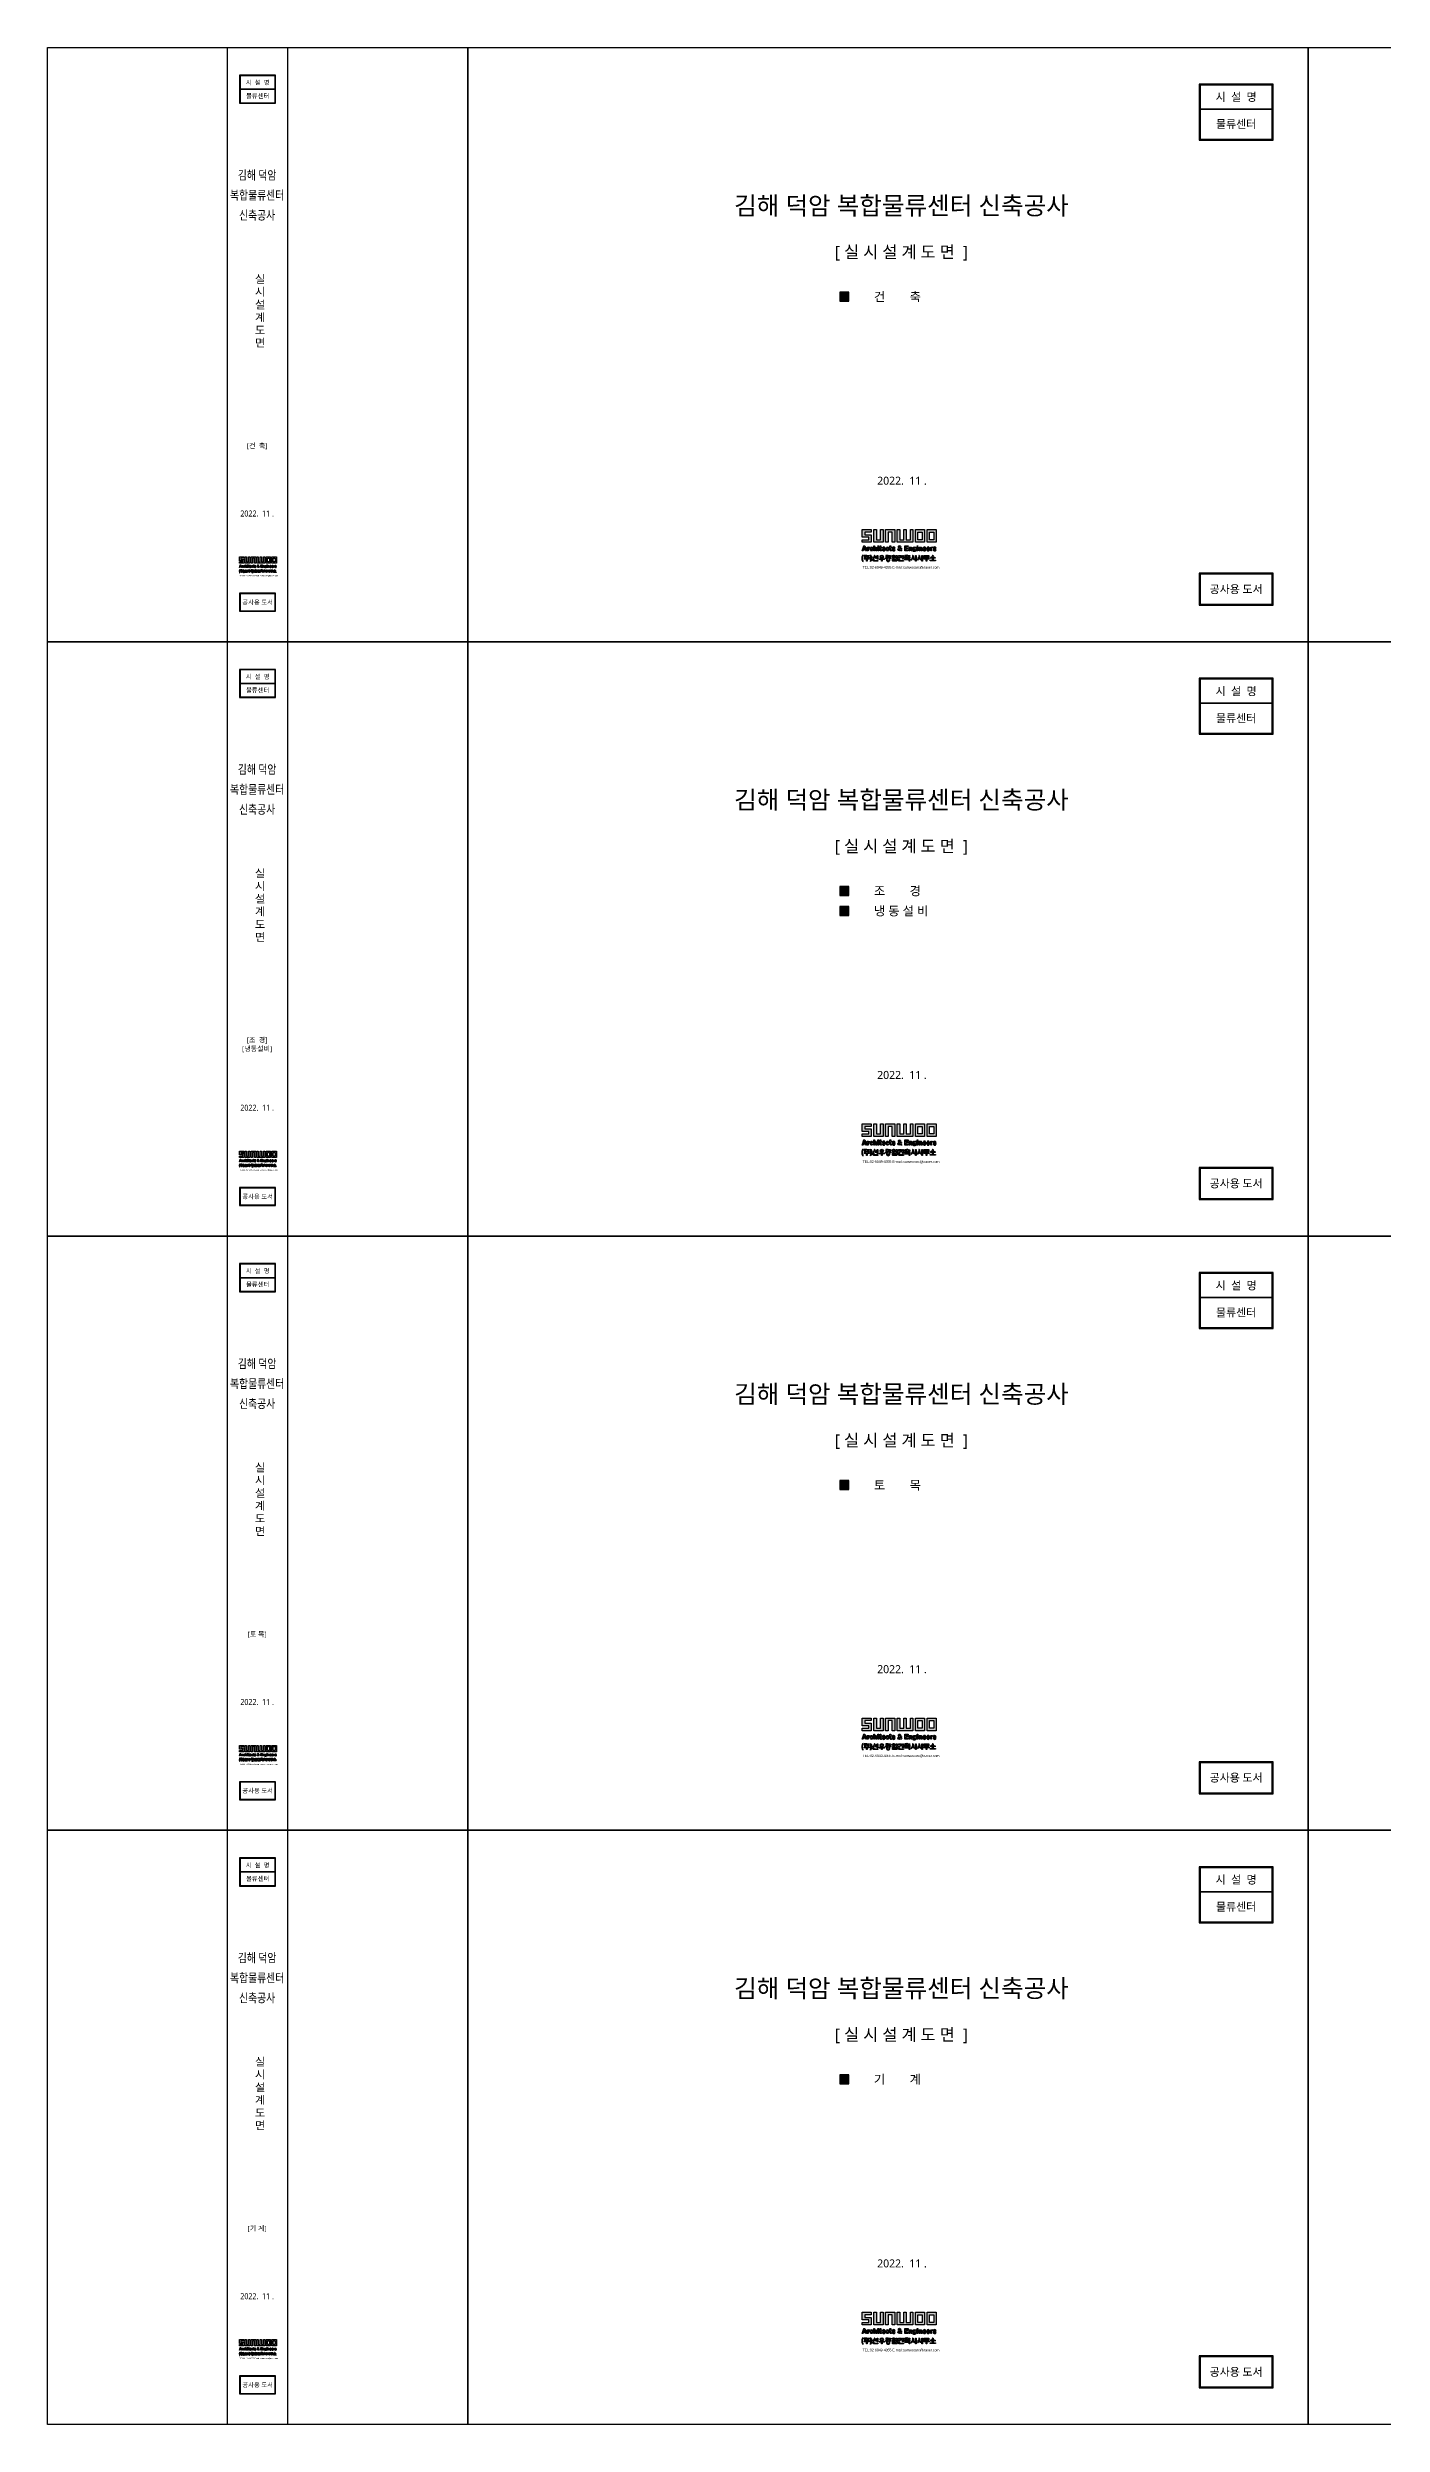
# Model space of a CAD drawing. Header units: millimetres. Extents: x 9953664 to 12293390, y 890820 to 1568026.
# Drawn here: x 11276782 to 11410210, y 1099022 to 1336622 of the extents above; entities that cross this region are included whole.
import ezdxf
from ezdxf.enums import TextEntityAlignment as Align

# ---------------------------------------------------------------- set-up
doc = ezdxf.new("R2010")
doc.units = ezdxf.units.MM
doc.header["$LTSCALE"] = 200
doc.layers.get('DEFPOINTS').update_dxf_attribs({"color": 171})
for name, color, linetype in [('A1', 6, 'Continuous'), ('text', 3, 'Continuous'), ('TIT', 7, 'Continuous')]:
    doc.layers.add(name, color=color, linetype=linetype)
doc.styles.add('@나눔바른고딕', font='')
doc.styles.add('CGS', font='cgse', dxfattribs={"bigfont": 'cgs'})
doc.styles.add('나눔바른고딕', font='')
doc.styles.get('@나눔바른고딕').set_extended_font_data('@NanumBarunGothic')
doc.styles.get('나눔바른고딕').set_extended_font_data('NanumBarunGothic')

# ---------------------------------------------------------------- blocks, each defined once
blk = doc.blocks.new('A$C43CE3710')
at = {"layer": 'A1'}
h = blk.add_hatch(color=164, dxfattribs=at)
h.dxf.hatch_style = 1
h.paths.add_polyline_path([(34767, 10097), (36861, 10097), (36861, 6171), (34767, 6171)], flags=16)
h.paths.add_polyline_path([(33459, 11406), (38170, 11406), (38170, 4862), (33459, 4862)])
h.paths.add_polyline_path([(28747, 10097), (30841, 10097), (30841, 6171), (28747, 6171)], flags=16)
h.paths.add_polyline_path([(27439, 11406), (32150, 11406), (32150, 4862), (27439, 4862)])
h.paths.add_polyline_path([(18060, 11406), (19369, 11406), (19369, 6171), (21441, 6171), (21441, 11406), (22749, 11406), (22749, 6171), (24821, 6171), (24821, 11406), (26130, 11406), (26130, 4862), (18060, 4862)])
h.paths.add_polyline_path([(12040, 4862), (12040, 11406), (16751, 11406), (16751, 4862), (15442, 4862), (15442, 10097), (13349, 10097), (13349, 4862)])
h.paths.add_polyline_path([(6020, 11406), (7329, 11406), (7329, 6171), (9423, 6171), (9423, 11406), (10731, 11406), (10731, 4862), (6020, 4862)])
h.paths.add_polyline_path([(0, 11406), (4711, 11406), (4711, 10097), (1309, 10097), (1309, 8788), (4711, 8788), (4711, 4862), (0, 4862), (0, 6171), (3403, 6171), (3403, 7479), (0, 7479)])
h = blk.add_hatch(color=252, dxfattribs=at)
h.dxf.hatch_style = 1
h.paths.add_polyline_path([(1448, 3097), (881, 3097), (52, 480), (555, 480), (721, 1003), (1607, 1003), (1773, 480), (2276, 480)])
h.paths.add_polyline_path([(873, 1483), (1164, 2403), (1455, 1483)], flags=16)
h.paths.add_polyline_path([(3644, 1924), (3644, 2458, 0.39079318), (3083, 2079), (3083, 2399), (2647, 2399), (2647, 480), (3083, 480), (3083, 1475, -0.48532001)])
h.paths.add_polyline_path([(5320, 2203, 0.24972359), (4774, 2464, 0.23418336), (4266, 2233, 0.16477702), (3989, 1439, 0.17273256), (4229, 676, 0.24203289), (4774, 414, 0.225337), (5320, 694, 0.09263325), (5526, 1178), (5121, 1178, -0.08651971), (5017, 970, -0.23828595), (4774, 846, -0.24030148), (4570, 965, -0.12391955), (4469, 1424, -0.14389496), (4589, 1884, -0.24232051), (4774, 2014, -0.20512917), (5012, 1919, -0.07566325), (5109, 1745), (5528, 1745, 0.10173738)])
h.paths.add_polyline_path([(7489, 1832), (7489, 480), (7053, 480), (7053, 1715, 0.49154519), (6669, 1982, 0.30989887), (6399, 1567), (6399, 480), (5963, 480), (5963, 3097), (6399, 3097), (6399, 2151, -0.79372345)])
h.paths.add_polyline_path([(8536, 2399), (8100, 2399), (8100, 480), (8536, 480)])
h.paths.add_polyline_path([(8536, 3097), (8100, 3097), (8100, 2617), (8536, 2617)])
h.paths.add_polyline_path([(9954, 2421), (9649, 2421), (9649, 3097), (9212, 3097), (9212, 2421), (8973, 2421), (8973, 2072), (9212, 2072), (9212, 959, 0.49773156), (9954, 432), (9954, 813, -0.55484251), (9649, 1003), (9649, 2072), (9954, 2072)])
h.paths.add_polyline_path([(11673, 2203, 0.24972359), (11128, 2464, 0.23418336), (10620, 2233, 0.16477702), (10343, 1439, 0.17273256), (10583, 676, 0.24203289), (11128, 414, 0.225337), (11673, 694, 0.06770676), (11842, 1041), (11416, 1041, -0.03119568), (11370, 970, -0.23828595), (11128, 846, -0.24030148), (10924, 965, -0.0918657), (10827, 1303), (11903, 1303, 0.19272497)])
h.paths.add_polyline_path([(11365, 1919, -0.11258812), (11489, 1652), (10847, 1652, -0.08738837), (10965, 1919, -0.19852825), (11128, 2014, -0.20512917)], flags=16)
h.paths.add_polyline_path([(13611, 2203, 0.24972359), (13066, 2464, 0.23418336), (12558, 2233, 0.16477702), (12281, 1439, 0.17273256), (12521, 676, 0.24203289), (13066, 414, 0.225337), (13611, 694, 0.09263325), (13818, 1178), (13412, 1178, -0.08651971), (13308, 970, -0.23828595), (13066, 846, -0.24030148), (12862, 965, -0.12391955), (12761, 1424, -0.14389496), (12881, 1884, -0.24232051), (13066, 2014, -0.20512917), (13303, 1919, -0.07566325), (13400, 1745), (13820, 1745, 0.10173738)])
h.paths.add_polyline_path([(15079, 2421), (14773, 2421), (14773, 3097), (14337, 3097), (14337, 2421), (14097, 2421), (14097, 2072), (14337, 2072), (14337, 959, 0.49773156), (15079, 432), (15079, 813, -0.55484251), (14773, 1003), (14773, 2072), (15079, 2072)])
h.paths.add_polyline_path([(16226, 2464, 0.30095953), (15601, 2067, 0.29674977), (15701, 1439, 0.08775406), (16003, 1282), (16477, 1152, -0.66792302), (16513, 871, -0.27917258), (16019, 883, -0.31504862), (15932, 1095), (15466, 1095, 0.32248309), (15920, 480, 0.18640092), (16622, 480, 0.27462993), (17016, 1003, 0.36496165), (16567, 1616), (16072, 1758, -0.67946351), (16048, 2016, -0.29598407), (16481, 1971, -0.26431808), (16543, 1815), (16980, 1815, 0.37920288)])
h.paths.add_polyline_path([(19860, 2528, 1.07265679), (18695, 2528, 0.12743598), (18904, 1966, 0.14414264), (18490, 1541, 0.85879956), (19707, 642, 0.01397692), (19781, 710), (19942, 480), (20474, 480), (20065, 1062, 0.11799367), (20324, 1854), (19928, 1854, -0.08565869), (19818, 1414), (19493, 1876, 0.24595207)])
h.paths.add_polyline_path([(19274, 2189), (19148, 2368, -0.19347712), (19151, 2667, -0.56799569), (19436, 2667, -0.35312605), (19357, 2269)], flags=16)
h.paths.add_polyline_path([(19134, 1637), (19550, 1040, 0.00203643), (19403, 917, -0.38091122), (18940, 980, -0.37397785), (19003, 1517)], flags=16)
h.paths.add_polyline_path([(23570, 2072), (22457, 2072), (22457, 2617), (23657, 2617), (23657, 3097), (21977, 3097), (21977, 480), (23657, 480), (23657, 916), (22457, 916), (22457, 1636), (23570, 1636)])
h.paths.add_polyline_path([(24838, 1982, -0.49154519), (25222, 1715), (25222, 480), (25658, 480), (25658, 1832, 0.79372345), (24568, 2151), (24568, 2421), (24132, 2421), (24132, 480), (24568, 480), (24568, 1567, -0.30989887)])
h.paths.add_polyline_path([(26315, 2226, 0.31359213), (26308, 837, 0.50092773), (27252, 843), (27310, 916), (27310, 728, -0.65970425), (26618, 523), (26136, 523, 0.3129269), (26646, 32, 0.28204385), (27586, 310, 0.18965059), (27746, 775), (27746, 2421), (27310, 2421), (27310, 2110, 0.58138937)])
h.paths.add_polyline_path([(27175, 1882, -0.31781328), (27175, 1174, -0.49640213), (26649, 1178, -0.25488513), (26649, 1879, -0.48857146)], flags=16)
h.paths.add_polyline_path([(28761, 3097), (28325, 3097), (28325, 2617), (28761, 2617)])
h.paths.add_polyline_path([(28761, 2399), (28325, 2399), (28325, 480), (28761, 480)])
h.paths.add_polyline_path([(30892, 1832), (30892, 480), (30455, 480), (30455, 1715, 0.49154519), (30071, 1982, 0.30989887), (29801, 1567), (29801, 480), (29365, 480), (29365, 2421), (29801, 2421), (29801, 2151, -0.79372345)])
h.paths.add_polyline_path([(32656, 2203, 0.24972359), (32111, 2464, 0.23418336), (31602, 2233, 0.16477702), (31325, 1439, 0.17273256), (31565, 676, 0.24203289), (32111, 414, 0.225337), (32656, 694, 0.06770676), (32825, 1041), (32399, 1041, -0.03119568), (32353, 970, -0.23828595), (32111, 846, -0.24030148), (31906, 965, -0.0918657), (31809, 1303), (32885, 1303, 0.19272497)])
h.paths.add_polyline_path([(31829, 1652, -0.08738837), (31948, 1919, -0.19852825), (32111, 2014, -0.20512917), (32348, 1919, -0.11258812), (32472, 1652)], flags=16)
h.paths.add_polyline_path([(34588, 2203, 0.24972359), (34043, 2464, 0.23418336), (33535, 2233, 0.16477702), (33258, 1439, 0.17273256), (33498, 676, 0.24203289), (34043, 414, 0.225337), (34588, 694, 0.06770676), (34757, 1041), (34331, 1041, -0.03119568), (34285, 970, -0.23828595), (34043, 846, -0.24030148), (33839, 965, -0.0918657), (33742, 1303), (34818, 1303, 0.19272497)])
h.paths.add_polyline_path([(33762, 1652, -0.08738837), (33880, 1919, -0.19852825), (34043, 2014, -0.20512917), (34280, 1919, -0.11258812), (34404, 1652)], flags=16)
h.paths.add_polyline_path([(36295, 1924), (36295, 2458, 0.39079318), (35734, 2079), (35734, 2399), (35298, 2399), (35298, 480), (35734, 480), (35734, 1475, -0.48532001)])
h.paths.add_polyline_path([(37686, 1616), (37192, 1758, -0.67946351), (37167, 2016, -0.29598407), (37601, 1971, -0.26431808), (37663, 1815), (38100, 1815, 0.37920288), (37345, 2464, 0.30095953), (36720, 2067, 0.29674977), (36820, 1439, 0.08775406), (37123, 1282), (37597, 1152, -0.66792302), (37633, 871, -0.27917258), (37139, 883, -0.31504862), (37052, 1095), (36586, 1095, 0.32248309), (37039, 480, 0.18640092), (37741, 480, 0.27462993), (38136, 1003, 0.36496165)])
at = {"layer": 'A1', "color": 252}
blk.add_line((881, 3097), (52, 480), dxfattribs=at)
at = {"layer": 'A1', "color": 164}
for points in [[(0, 11406), (4711, 11406), (4711, 10097), (1309, 10097), (1309, 8788), (4711, 8788), (4711, 4862), (0, 4862), (0, 6171), (3403, 6171), (3403, 7479), (0, 7479)], [(6020, 11406), (7329, 11406), (7329, 6171), (9423, 6171), (9423, 11406), (10731, 11406), (10731, 4862), (6020, 4862)], [(12040, 4862), (12040, 11406), (16751, 11406), (16751, 4862), (15442, 4862), (15442, 10097), (13349, 10097), (13349, 4862)], [(18060, 11406), (19369, 11406), (19369, 6171), (21441, 6171), (21441, 11406), (22749, 11406), (22749, 6171), (24821, 6171), (24821, 11406), (26130, 11406), (26130, 4862), (18060, 4862)], [(27439, 11406), (32150, 11406), (32150, 4862), (27439, 4862)], [(28747, 10097), (30841, 10097), (30841, 6171), (28747, 6171)], [(33459, 11406), (38170, 11406), (38170, 4862), (33459, 4862)], [(34767, 10097), (36861, 10097), (36861, 6171), (34767, 6171)]]:
    blk.add_lwpolyline(points, close=True, dxfattribs=at)
at = {"layer": 'A1', "color": 252}
for points in [[(52, 480), (881, 3097), (1448, 3097), (2276, 480), (1773, 480), (1607, 1003), (721, 1003), (555, 480)], [(1164, 2403), (873, 1483), (1455, 1483)], [(8100, 3097), (8536, 3097), (8536, 2617), (8100, 2617)], [(8100, 2399), (8536, 2399), (8536, 480), (8100, 480)], [(21977, 3097), (23657, 3097), (23657, 2617), (22457, 2617), (22457, 2072), (23570, 2072), (23570, 1636), (22457, 1636), (22457, 916), (23657, 916), (23657, 480), (21977, 480)], [(28325, 3097), (28761, 3097), (28761, 2617), (28325, 2617)], [(28325, 2399), (28761, 2399), (28761, 480), (28325, 480)]]:
    blk.add_lwpolyline(points, close=True, dxfattribs=at)
for points in [[(2647, 2399), (3083, 2399), (3083, 2079, -0.39079318), (3644, 2458), (3644, 1924, 0.48001727), (3083, 1483), (3083, 480), (2647, 480)], [(5109, 1745, 0.07566325), (5012, 1919, 0.20512917), (4774, 2014, 0.19852825), (4611, 1919, 0.15640875), (4469, 1424, 0.12391955), (4570, 965, 0.24030148), (4774, 846, 0.23828595), (5017, 970, 0.08651971), (5121, 1178), (5526, 1178, -0.09263325), (5320, 694, -0.225337), (4774, 414, -0.24203289), (4229, 676, -0.17273256), (3989, 1439, -0.15522161), (4237, 2194, -0.25473928), (4774, 2464, -0.24972359), (5320, 2203, -0.10173738), (5528, 1745)], [(5963, 3097), (6399, 3097), (6399, 2151, -0.79372345), (7489, 1832), (7489, 480), (7053, 480), (7053, 1715, 0.49154519), (6669, 1982, 0.30989887), (6399, 1567), (6399, 480), (5963, 480)], [(8973, 2421), (9212, 2421), (9212, 3097), (9649, 3097), (9649, 2421), (9954, 2421), (9954, 2072), (9649, 2072), (9649, 1003, 0.55484251), (9954, 813), (9954, 432, -0.49773156), (9212, 959), (9212, 2072), (8973, 2072)], [(10343, 1439, 0.17273256), (10583, 676, 0.24203289), (11128, 414, 0.225337), (11673, 694, 0.06770676), (11842, 1041), (11416, 1041, -0.03119568), (11370, 970, -0.23828595), (11128, 846, -0.24030148), (10924, 965, -0.0918657), (10827, 1303), (11903, 1303, 0.19272497), (11673, 2203, 0.24972359), (11128, 2464, 0.25473928), (10591, 2194, 0.15522161)], [(13400, 1745, 0.07566325), (13303, 1919, 0.20512917), (13066, 2014, 0.19852825), (12903, 1919, 0.15640875), (12761, 1424, 0.12391955), (12862, 965, 0.24030148), (13066, 846, 0.23828595), (13308, 970, 0.08651971), (13412, 1178), (13818, 1178, -0.09263325), (13611, 694, -0.225337), (13066, 414, -0.24203289), (12521, 676, -0.17273256), (12281, 1439, -0.15522161), (12529, 2194, -0.25473928), (13066, 2464, -0.24972359), (13611, 2203, -0.10173738), (13820, 1745)], [(14097, 2421), (14337, 2421), (14337, 3097), (14773, 3097), (14773, 2421), (15079, 2421), (15079, 2072), (14773, 2072), (14773, 1003, 0.55484251), (15079, 813), (15079, 432, -0.49773156), (14337, 959), (14337, 2072), (14097, 2072)], [(16543, 1815), (16980, 1815, 0.37920288), (16226, 2464, 0.2988451), (15603, 2072, 0.29918144), (15701, 1439, 0.08775406), (16003, 1282), (16477, 1152, -0.66792302), (16513, 871, -0.27917258), (16019, 883, -0.31504862), (15932, 1095), (15466, 1095, 0.32248309), (15920, 480, 0.18640092), (16622, 480, 0.27462993), (17016, 1003, 0.36496165), (16567, 1616), (16072, 1758, -0.67946351), (16048, 2016, -0.29598407), (16481, 1971, -0.26431808)], [(19148, 2368, -0.19347712), (19151, 2667, -0.56799569), (19436, 2667, -0.35312605), (19357, 2269), (19274, 2189)], [(24132, 2421), (24568, 2421), (24568, 2151, -0.79372345), (25658, 1832), (25658, 480), (25222, 480), (25222, 1715, 0.49154519), (24838, 1982, 0.30989887), (24568, 1567), (24568, 480), (24132, 480)], [(26649, 1879, 0.25488513), (26649, 1178, 0.49640213), (27175, 1174, 0.31781328), (27175, 1882, 0.48857146)], [(29365, 2421), (29801, 2421), (29801, 2151, -0.79372345), (30892, 1832), (30892, 480), (30455, 480), (30455, 1715, 0.49154519), (30071, 1982, 0.30989887), (29801, 1567), (29801, 480), (29365, 480)], [(31325, 1439, 0.17273256), (31565, 676, 0.24203289), (32111, 414, 0.225337), (32656, 694, 0.06770676), (32825, 1041), (32399, 1041, -0.03119568), (32353, 970, -0.23828595), (32111, 846, -0.24030148), (31906, 965, -0.0918657), (31809, 1303), (32885, 1303, 0.19272497), (32656, 2203, 0.24972359), (32111, 2464, 0.25473928), (31573, 2194, 0.15522161)], [(33258, 1439, 0.17273256), (33498, 676, 0.24203289), (34043, 414, 0.225337), (34588, 694, 0.06770676), (34757, 1041), (34331, 1041, -0.03119568), (34285, 970, -0.23828595), (34043, 846, -0.24030148), (33839, 965, -0.0918657), (33742, 1303), (34818, 1303, 0.19272497), (34588, 2203, 0.24972359), (34043, 2464, 0.25473928), (33506, 2194, 0.15522161)], [(35298, 2399), (35734, 2399), (35734, 2079, -0.39079318), (36295, 2458), (36295, 1924, 0.48001727), (35734, 1483), (35734, 480), (35298, 480)], [(37663, 1815), (38100, 1815, 0.37920288), (37345, 2464, 0.2988451), (36722, 2072, 0.29918144), (36820, 1439, 0.08775406), (37123, 1282), (37597, 1152, -0.66792302), (37633, 871, -0.27917258), (37139, 883, -0.31504862), (37052, 1095), (36586, 1095, 0.32248309), (37039, 480, 0.18640092), (37741, 480, 0.27462993), (38136, 1003, 0.36496165), (37686, 1616), (37192, 1758, -0.67946351), (37167, 2016, -0.29598407), (37601, 1971, -0.26431808)]]:
    blk.add_lwpolyline(points, format="xyb", close=True, dxfattribs=at)
for points in [[(11128, 2014, 0.19852825), (10965, 1919, 0.08738837), (10847, 1652), (11489, 1652, 0.11258812), (11365, 1919, 0.20512917), (11128, 2014)], [(19493, 1876), (19818, 1414, 0.08565869), (19928, 1854), (20324, 1854, -0.11799367), (20065, 1062), (20474, 480), (19942, 480), (19781, 710, -0.01397692), (19707, 642, -0.86197512), (18493, 1546, -0.14278561), (18904, 1966, -0.12743598), (18695, 2528, -1.07265679), (19860, 2528, -0.24595207), (19493, 1876)], [(19134, 1637), (19003, 1517, 0.37397785), (18940, 980, 0.38091122), (19403, 917, -0.00203643), (19550, 1040, -0.00203643)], [(27746, 775, -0.18965059), (27586, 310, -0.28204385), (26646, 32, -0.3129269), (26136, 523), (26618, 523, 0.65970425), (27310, 728), (27310, 916), (27224, 808, -0.47755789), (26308, 837, -0.31359213), (26315, 2226, -0.58138937), (27310, 2110), (27310, 2421), (27746, 2421), (27746, 759)], [(32111, 2014, 0.19852825), (31948, 1919, 0.08738837), (31829, 1652), (32472, 1652, 0.11258812), (32348, 1919, 0.20512917), (32111, 2014)], [(34043, 2014, 0.19852825), (33880, 1919, 0.08738837), (33762, 1652), (34404, 1652, 0.11258812), (34280, 1919, 0.20512917), (34043, 2014)]]:
    blk.add_lwpolyline(points, format="xyb", dxfattribs=at)
blk.add_lwpolyline([(19550, 1040), (19134, 1637)], dxfattribs=at)
blk = doc.blocks.new('A$C3F243212')
at = {"layer": 'A1'}
h = blk.add_hatch(color=164, dxfattribs=at)
h.dxf.hatch_style = 1
h.paths.add_polyline_path([(35429, 4372), (36596, 4372), (36596, 5266), (36967, 5266), (36967, 4372), (38134, 4372), (38134, 4001), (35429, 4001)])
h.paths.add_polyline_path([(32137, 5179), (34842, 5179), (34842, 4808), (33675, 4808), (33675, 3870), (33304, 3870), (33304, 4808), (32137, 4808)])
h.paths.add_polyline_path([(32595, 6444), (34384, 6444), (34384, 5942), (32595, 5942)], flags=16)
edge = h.paths.add_edge_path()
edge.add_line((32225, 6793), (34755, 6793))
edge.add_line((34755, 6793), (34755, 5789))
edge.add_arc((34537, 5789), 218, -90, 0, ccw=False)
edge.add_line((34537, 5571), (32443, 5571))
edge.add_arc((32443, 5789), 218, 180, 270, ccw=False)
edge.add_line((32225, 5789), (32225, 6793))
h.paths.add_polyline_path([(31110, 6793), (31481, 6793), (31481, 5768), (31851, 5768), (31851, 5397), (31481, 5397), (31481, 3870), (31110, 3870)])
h.paths.add_polyline_path([(27823, 6793), (28194, 6793), (28194, 5768), (28564, 5768), (28564, 5397), (28194, 5397), (28194, 3870), (27823, 3870)])
h.paths.add_polyline_path([(22296, 5571), (25000, 5571), (25000, 5200), (23834, 5200), (23834, 4873), (24913, 4873), (24913, 3870), (24542, 3870), (24542, 4524), (22383, 4524), (22383, 4873), (23463, 4873), (23463, 5200), (22296, 5200)])
edge = h.paths.add_edge_path()
edge.add_line((19229, 4904), (19600, 4904))
edge.add_line((19600, 4904), (19600, 4241))
edge.add_line((19600, 4241), (21646, 4241))
edge.add_line((21646, 4241), (21646, 3870))
edge.add_line((21646, 3870), (19459, 3870))
edge.add_arc((19459, 4100), 230, 179.229739, 270, ccw=False)
edge.add_line((19229, 4103), (19229, 4904))
edge = h.paths.add_edge_path(flags=16)
edge.add_arc((16626, 6022), 331, 0, 360)
h.paths.add_polyline_path([(17976, 6814), (18347, 6814), (18347, 6313), (18718, 6313), (18718, 5942), (18347, 5942), (18347, 5397), (17976, 5397)])
h.paths.add_polyline_path([(16319, 4524), (17976, 4524), (17976, 4241), (16319, 4241)], flags=16)
edge = h.paths.add_edge_path()
edge.add_line((15948, 5157), (16319, 5157))
edge.add_line((16319, 5157), (16319, 4873))
edge.add_line((16319, 4873), (17976, 4873))
edge.add_line((17976, 4873), (17976, 5157))
edge.add_line((17976, 5157), (18347, 5157))
edge.add_line((18347, 5157), (18347, 4088))
edge.add_arc((18129, 4088), 218, -90, 0, ccw=False)
edge.add_line((18129, 3870), (16166, 3870))
edge.add_arc((16166, 4088), 218, 180, 270, ccw=False)
edge.add_line((15948, 4088), (15948, 5157))
edge = h.paths.add_edge_path(flags=16)
edge.add_arc((13806, 4598), 550, 0, 360)
h.paths.add_polyline_path([(9160, 5048), (11864, 5048), (11864, 4677), (10697, 4677), (10697, 3848), (10326, 3848), (10326, 4677), (9160, 4677)])
edge = h.paths.add_edge_path(flags=17)
edge.add_arc((10512, 6112), 483, 0, 360)
edge = h.paths.add_edge_path()
edge.add_arc((10512, 6112), 854, 0, 360)
edge = h.paths.add_edge_path()
edge.add_line((6093, 4904), (6464, 4904))
edge.add_line((6464, 4904), (6464, 4241))
edge.add_line((6464, 4241), (8510, 4241))
edge.add_line((8510, 4241), (8510, 3870))
edge.add_line((8510, 3870), (6323, 3870))
edge.add_arc((6323, 4100), 230, 179.229739, 270, ccw=False)
edge.add_line((6093, 4103), (6093, 4904))
h.paths.add_polyline_path([(8118, 6814), (8489, 6814), (8489, 4808), (8118, 4808), (8118, 6045), (7579, 6045), (7579, 6416), (8118, 6416)])
h.paths.add_polyline_path([(1405, 5179), (4110, 5179), (4110, 4808), (2943, 4808), (2943, 3848), (2572, 3848), (2572, 4808), (1405, 4808)])
edge = h.paths.add_edge_path()
edge.add_arc((3942, 6001), 1263, 20.524959, 58.373257, ccw=False)
edge.add_arc((986, 5298), 4295, -15.471133, 15.471133, ccw=False)
edge.add_arc((4118, 4556), 1085, 296.64775, 338.153511, ccw=False)
edge.add_line((4604, 3586), (4604, 4064))
edge.add_arc((3725, 4825), 1163, 319.105231, 350.298234)
edge.add_arc((339, 5335), 4587, 351.145707, 368.854293)
edge.add_arc((3868, 5878), 1017, 9.207591, 43.58826)
edge.add_line((4604, 6579), (4604, 7076))
edge = h.paths.add_edge_path()
edge.add_arc((1573, 6001), 1263, 121.626743, 159.475041)
edge.add_arc((4529, 5298), 4295, 164.528867, 195.471133)
edge.add_arc((1397, 4556), 1085, 201.846489, 243.35225)
edge.add_line((911, 3586), (911, 4064))
edge.add_arc((1790, 4825), 1163, 189.701766, 220.894769, ccw=False)
edge.add_arc((5175, 5335), 4587, 171.145707, 188.854293, ccw=False)
edge.add_arc((1647, 5878), 1017, 136.41174, 170.792409, ccw=False)
edge.add_line((911, 6579), (911, 7076))
edge = h.paths.add_edge_path()
edge.add_line((36782, 6793), (36574, 6793))
edge.add_arc((35243, 6855), 1333, 328.518195, 357.323544, ccw=False)
edge.add_arc((35617, 6676), 922, 297.308443, 325.851326, ccw=False)
edge.add_arc((35402, 7130), 1423, 276.360588, 296.605063, ccw=False)
edge.add_line((35560, 5715), (35560, 5312))
edge.add_arc((35401, 7004), 1699, 275.359698, 296.3251)
edge.add_arc((35578, 6701), 1349, 295.298055, 314.009206)
edge.add_arc((35465, 6837), 1525, 313.511253, 329.655636)
edge.add_arc((38098, 6837), 1525, 210.344364, 226.488747)
edge.add_arc((37985, 6701), 1349, 225.990794, 244.701945)
edge.add_arc((38162, 7004), 1699, 243.6749, 264.640302)
edge.add_line((38003, 5312), (38003, 5715))
edge.add_arc((38161, 7130), 1423, 243.394937, 263.639412, ccw=False)
edge.add_arc((37947, 6676), 922, 214.148674, 242.691557, ccw=False)
edge.add_arc((38320, 6855), 1333, 182.676456, 211.481805, ccw=False)
edge.add_line((36989, 6793), (36782, 6793))
edge = h.paths.add_edge_path()
edge.add_line((29801, 6793), (30008, 6793))
edge.add_arc((34281, 6633), 4275, 177.860545, 188.386023)
edge.add_arc((32355, 6189), 2312, 184.442843, 200.649372)
edge.add_arc((30991, 5731), 875, 204.120327, 250.938571)
edge.add_line((30706, 4904), (30706, 4487))
edge.add_arc((30911, 5541), 1074, 224.041443, 258.9788, ccw=False)
edge.add_arc((31596, 6098), 1955, 203.321784, 221.801908, ccw=False)
edge.add_arc((28006, 6098), 1955, 318.198092, 336.678216, ccw=False)
edge.add_arc((28691, 5541), 1074, 281.0212, 315.958557, ccw=False)
edge.add_line((28897, 4487), (28897, 4904))
edge.add_arc((28611, 5731), 875, 289.061429, 335.879673)
edge.add_arc((27247, 6189), 2312, 339.350628, 355.557157)
edge.add_arc((25322, 6633), 4275, 351.613977, 362.139455)
edge.add_line((29594, 6793), (29801, 6793))
edge = h.paths.add_edge_path()
edge.add_line((26514, 6793), (26721, 6793))
edge.add_arc((30994, 6633), 4275, 177.860545, 188.386023)
edge.add_arc((29069, 6189), 2312, 184.442843, 200.649372)
edge.add_arc((27705, 5731), 875, 204.120327, 250.938571)
edge.add_line((27419, 4904), (27419, 4487))
edge.add_arc((27624, 5541), 1074, 224.041443, 258.9788, ccw=False)
edge.add_arc((28309, 6098), 1955, 203.321784, 221.801908, ccw=False)
edge.add_arc((24719, 6098), 1955, 318.198092, 336.678216, ccw=False)
edge.add_arc((25404, 5541), 1074, 281.0212, 315.958557, ccw=False)
edge.add_line((25610, 4487), (25610, 4904))
edge.add_arc((25324, 5731), 875, 289.061429, 335.879673)
edge.add_arc((23960, 6189), 2312, 339.350628, 355.557157)
edge.add_arc((22035, 6633), 4275, 351.613977, 362.139455)
edge.add_line((26307, 6793), (26514, 6793))
edge = h.paths.add_edge_path()
edge.add_line((23648, 6989), (23855, 6989))
edge.add_line((23855, 6989), (23855, 6771))
edge.add_line((23855, 6771), (24913, 6771))
edge.add_line((24913, 6771), (24913, 6400))
edge.add_line((24913, 6400), (23907, 6400))
edge.add_arc((24454, 6965), 787, 225.899058, 261.083533)
edge.add_arc((24929, 9875), 3735, 260.800472, 269.750969)
edge.add_line((24913, 6140), (24913, 5782))
edge.add_arc((24993, 11568), 5787, 262.447433, 269.210567, ccw=False)
edge.add_arc((24404, 6950), 1131, 228.0299, 261.246242, ccw=False)
edge.add_arc((22892, 6950), 1131, 278.753758, 311.9701, ccw=False)
edge.add_arc((22303, 11568), 5787, 270.789433, 277.552567, ccw=False)
edge.add_line((22383, 5782), (22383, 6140))
edge.add_arc((22367, 9875), 3735, 270.249031, 279.199528)
edge.add_arc((22842, 6965), 787, 278.916467, 314.100942)
edge.add_line((23389, 6400), (22383, 6400))
edge.add_line((22383, 6400), (22383, 6771))
edge.add_line((22383, 6771), (23441, 6771))
edge.add_line((23441, 6771), (23441, 6989))
edge.add_line((23441, 6989), (23648, 6989))
edge = h.paths.add_edge_path()
edge.add_arc((19186, 6888), 1637, 267.008533, 316.543254)
edge.add_line((20375, 5762), (21253, 5762))
edge.add_line((21253, 5762), (21253, 4808))
edge.add_line((21253, 4808), (21624, 4808))
edge.add_line((21624, 4808), (21624, 6814))
edge.add_line((21624, 6814), (21253, 6814))
edge.add_line((21253, 6814), (21253, 6133))
edge.add_line((21253, 6133), (20557, 6133))
edge.add_arc((18913, 6662), 1727, 342.157091, 365.076792)
edge.add_line((20633, 6814), (19145, 6814))
edge.add_line((19145, 6814), (19145, 6444))
edge.add_line((19145, 6444), (20222, 6444))
edge.add_arc((19451, 6485), 772, 302.494644, 356.956688, ccw=False)
edge.add_arc((19120, 7174), 1535, 269.276009, 299.079754, ccw=False)
edge.add_line((19101, 5640), (19101, 5253))
edge = h.paths.add_edge_path()
edge.add_line((16002, 6352), (15798, 6352))
edge.add_line((15798, 6352), (15798, 6701))
edge.add_line((15798, 6701), (16441, 6701))
edge.add_line((16441, 6701), (16441, 6989))
edge.add_line((16441, 6989), (16812, 6989))
edge.add_line((16812, 6989), (16812, 6701))
edge.add_line((16812, 6701), (17455, 6701))
edge.add_line((17455, 6701), (17455, 6352))
edge.add_line((17455, 6352), (17251, 6352))
edge.add_arc((16626, 6022), 706, -207.867354, 27.867354, ccw=False)
edge = h.paths.add_edge_path()
edge.add_line((13110, 5200), (12432, 5200))
edge.add_line((12432, 5200), (12432, 5571))
edge.add_line((12432, 5571), (13621, 5571))
edge.add_line((13621, 5571), (13621, 5881))
edge.add_line((13621, 5881), (13992, 5881))
edge.add_line((13992, 5881), (13992, 5571))
edge.add_line((13992, 5571), (15180, 5571))
edge.add_line((15180, 5571), (15180, 5200))
edge.add_line((15180, 5200), (14502, 5200))
edge.add_arc((13806, 4598), 920, -220.86639, 40.86639, ccw=False)
edge = h.paths.add_edge_path()
edge.add_line((13806, 6814), (15071, 6814))
edge.add_line((15071, 6814), (15071, 6444))
edge.add_line((15071, 6444), (14086, 6444))
edge.add_arc((14511, 6721), 508, 213.061376, 256.370124)
edge.add_arc((15032, 9801), 3631, 259.83716, 270.614952)
edge.add_line((15071, 6171), (15071, 5800))
edge.add_arc((15063, 10197), 4398, 260.754933, 270.102439, ccw=False)
edge.add_arc((14572, 7128), 1290, 233.567339, 260.396288, ccw=False)
edge.add_arc((13040, 7128), 1290, 279.603712, 306.432661, ccw=False)
edge.add_arc((12549, 10197), 4398, 269.897561, 279.245067, ccw=False)
edge.add_line((12541, 5800), (12541, 6171))
edge.add_arc((12580, 9801), 3631, 269.385048, 280.16284)
edge.add_arc((13101, 6721), 508, 283.629876, 326.938624)
edge.add_line((13527, 6444), (12541, 6444))
edge.add_line((12541, 6444), (12541, 6814))
edge.add_line((12541, 6814), (13806, 6814))
edge = h.paths.add_edge_path()
edge.add_line((6744, 6814), (6952, 6814))
edge.add_arc((9216, 6764), 2264, 178.710642, 196.493341)
edge.add_arc((7719, 6373), 720, 200.478151, 262.282075)
edge.add_line((7623, 5659), (7623, 5263))
edge.add_arc((7788, 6488), 1237, 235.866769, 262.309465, ccw=False)
edge.add_arc((7567, 6258), 923, 206.905168, 239.187129, ccw=False)
edge.add_arc((5920, 6258), 923, 300.812871, 333.094832, ccw=False)
edge.add_arc((5699, 6488), 1237, 277.690535, 304.133231, ccw=False)
edge.add_line((5865, 5263), (5865, 5659))
edge.add_arc((5768, 6373), 720, 277.717925, 339.521849)
edge.add_arc((4272, 6764), 2264, 343.506659, 361.289358)
edge.add_line((6536, 6814), (6744, 6814))
edge = h.paths.add_edge_path()
edge.add_line((2757, 6814), (4023, 6814))
edge.add_line((4023, 6814), (4023, 6444))
edge.add_line((4023, 6444), (3009, 6444))
edge.add_arc((3602, 6589), 610, 193.790716, 256.701549)
edge.add_arc((4048, 8509), 2581, 256.859557, 269.432154)
edge.add_line((4023, 5928), (4023, 5571))
edge.add_arc((4073, 9013), 3442, 257.990842, 269.155675, ccw=False)
edge.add_arc((3632, 6818), 1204, 223.391248, 256.789469, ccw=False)
edge.add_arc((1883, 6818), 1204, 283.210531, 316.608752, ccw=False)
edge.add_arc((1442, 9013), 3442, 270.844325, 282.009158, ccw=False)
edge.add_line((1492, 5571), (1492, 5928))
edge.add_arc((1467, 8509), 2581, 270.567846, 283.140443)
edge.add_arc((1913, 6589), 610, 283.298451, 346.209284)
edge.add_line((2506, 6444), (1492, 6444))
edge.add_line((1492, 6444), (1492, 6814))
edge.add_line((1492, 6814), (2757, 6814))
at = {"layer": 'A1', "color": 164}
for points in [[(911, 7076, 0.16666222), (390, 6444, 0.13583746), (390, 4152, 0.18310933), (911, 3586), (911, 4064, -0.13695186), (643, 4629, -0.07742242), (643, 6041, -0.15114951), (911, 6579)], [(4604, 7076, -0.16666222), (5125, 6444, -0.13583746), (5125, 4152, -0.18310933), (4604, 3586), (4604, 4064, 0.13695186), (4872, 4629, 0.07742242), (4872, 6041, 0.15114951), (4604, 6579)], [(6093, 4904), (6464, 4904), (6464, 4241), (8510, 4241), (8510, 3870), (6323, 3870, -0.4181566), (6093, 4103)], [(15948, 5157), (16319, 5157), (16319, 4873), (17976, 4873), (17976, 5157), (18347, 5157), (18347, 4088, -0.41421356), (18129, 3870), (16166, 3870, -0.41421356), (15948, 4088)], [(19229, 4904), (19600, 4904), (19600, 4241), (21646, 4241), (21646, 3870), (19459, 3870, -0.4181566), (19229, 4103)], [(32225, 6793), (34755, 6793), (34755, 5789, -0.41421356), (34537, 5571), (32443, 5571, -0.41421356), (32225, 5789)]]:
    blk.add_lwpolyline(points, format="xyb", close=True, dxfattribs=at)
for points in [[(1405, 5179), (4110, 5179), (4110, 4808), (2943, 4808), (2943, 3848), (2572, 3848), (2572, 4808), (1405, 4808)], [(8118, 6814), (8489, 6814), (8489, 4808), (8118, 4808), (8118, 6045), (7579, 6045), (7579, 6416), (8118, 6416)], [(9160, 5048), (11864, 5048), (11864, 4677), (10697, 4677), (10697, 3848), (10326, 3848), (10326, 4677), (9160, 4677)], [(16319, 4524), (17976, 4524), (17976, 4241), (16319, 4241)], [(17976, 6814), (18347, 6814), (18347, 6313), (18718, 6313), (18718, 5942), (18347, 5942), (18347, 5397), (17976, 5397)], [(22296, 5571), (25000, 5571), (25000, 5200), (23834, 5200), (23834, 4873), (24913, 4873), (24913, 3870), (24542, 3870), (24542, 4524), (22383, 4524), (22383, 4873), (23463, 4873), (23463, 5200), (22296, 5200)], [(27823, 6793), (28194, 6793), (28194, 5768), (28564, 5768), (28564, 5397), (28194, 5397), (28194, 3870), (27823, 3870)], [(31110, 6793), (31481, 6793), (31481, 5768), (31851, 5768), (31851, 5397), (31481, 5397), (31481, 3870), (31110, 3870)], [(32137, 5179), (34842, 5179), (34842, 4808), (33675, 4808), (33675, 3870), (33304, 3870), (33304, 4808), (32137, 4808)], [(32595, 6444), (34384, 6444), (34384, 5942), (32595, 5942)], [(35429, 4372), (36596, 4372), (36596, 5266), (36967, 5266), (36967, 4372), (38134, 4372), (38134, 4001), (35429, 4001)]]:
    blk.add_lwpolyline(points, close=True, dxfattribs=at)
for points in [[(2757, 6814), (1492, 6814), (1492, 6444), (2506, 6444, -0.28160921), (2054, 5995, -0.0549134), (1492, 5928), (1492, 5571, 0.04875435), (2158, 5646, 0.14676765), (2757, 5991)], [(2757, 6814), (4023, 6814), (4023, 6444), (3009, 6444, 0.28160921), (3461, 5995, 0.0549134), (4023, 5928), (4023, 5571, -0.04875435), (3357, 5646, -0.14676765), (2757, 5991)], [(6744, 6814), (6536, 6814, -0.07774775), (6443, 6121, -0.27640342), (5865, 5659), (5865, 5263, 0.11589274), (6393, 5465, 0.14179564), (6744, 5840, 0.34350848)], [(6744, 6814), (6952, 6814, 0.07774775), (7044, 6121, 0.27640342), (7623, 5659), (7623, 5263, -0.11589274), (7094, 5465, -0.14179564), (6744, 5840, -0.34350848)], [(13806, 6814), (12541, 6814), (12541, 6444), (13527, 6444, -0.19125202), (13221, 6227, -0.04706169), (12541, 6171), (12541, 5800, 0.04080882), (13256, 5857, 0.11760106), (13806, 6091, 0.50967659)], [(13806, 6814), (15071, 6814), (15071, 6444), (14086, 6444, 0.19125202), (14392, 6227, 0.04706169), (15071, 6171), (15071, 5800, -0.04080882), (14357, 5857, -0.11760106), (13806, 6091, -0.50967659)], [(20375, 5762, -0.21956567), (19101, 5253), (19101, 5640, 0.13078143), (19866, 5833, 0.24221205), (20222, 6444), (19145, 6444), (19145, 6814), (20633, 6814, -0.10034079), (20557, 6133, -0.10034079)], [(23648, 6989), (23441, 6989), (23441, 6771), (22383, 6771), (22383, 6400), (23389, 6400, -0.15473881), (22964, 6188, -0.03907378), (22383, 6140), (22383, 5782, 0.02951831), (23064, 5832, 0.14595705), (23648, 6109, 0.44124169)], [(23648, 6989), (23855, 6989), (23855, 6771), (24913, 6771), (24913, 6400), (23907, 6400, 0.15473881), (24332, 6188, 0.03907378), (24913, 6140), (24913, 5782, -0.02951831), (24232, 5832, -0.14595705), (23648, 6109, -0.44124169)], [(26514, 6793), (26307, 6793, -0.04595838), (26264, 6010, -0.07083243), (26123, 5373, -0.20717306), (25610, 4904), (25610, 4487, 0.15363493), (26176, 4795, 0.08080997), (26514, 5324, 0.28772262)], [(26514, 6793), (26721, 6793, 0.04595838), (26764, 6010, 0.07083243), (26906, 5373, 0.20717306), (27419, 4904), (27419, 4487, -0.15363493), (26852, 4795, -0.08080997), (26514, 5324, -0.28772262)], [(29801, 6793), (29594, 6793, -0.04595838), (29551, 6010, -0.07083243), (29410, 5373, -0.20717306), (28897, 4904), (28897, 4487, 0.15363493), (29463, 4795, 0.08080997), (29801, 5324, 0.28772262)], [(29801, 6793), (30008, 6793, 0.04595838), (30051, 6010, 0.07083243), (30192, 5373, 0.20717306), (30706, 4904), (30706, 4487, -0.15363493), (30139, 4795, -0.08080997), (29801, 5324, -0.28772262)], [(36782, 6793), (36574, 6793, -0.12635309), (36380, 6159, -0.12518975), (36040, 5857, -0.08856365), (35560, 5715), (35560, 5312, 0.09173486), (36155, 5481, 0.08182468), (36515, 5731, 0.07055991), (36782, 6066, 0.21671535)], [(36782, 6793), (36989, 6793, 0.12635309), (37183, 6159, 0.12518975), (37524, 5857, 0.08856365), (38003, 5715), (38003, 5312, -0.09173486), (37408, 5481, -0.08182468), (37048, 5731, -0.07055991), (36782, 6066, -0.21671535)]]:
    blk.add_lwpolyline(points, format="xyb", dxfattribs=at)
for points in [[(13110, 5200), (12432, 5200), (12432, 5571), (13621, 5571), (13621, 5881), (13992, 5881), (13992, 5571), (15180, 5571), (15180, 5200), (14502, 5200)], [(16002, 6352), (15798, 6352), (15798, 6701), (16441, 6701), (16441, 6989), (16812, 6989), (16812, 6701), (17455, 6701), (17455, 6352), (17251, 6352)], [(20557, 6133), (21253, 6133), (21253, 6814), (21624, 6814), (21624, 4808), (21253, 4808), (21253, 5762), (20375, 5762)]]:
    blk.add_lwpolyline(points, dxfattribs=at)
for centre, radius in [((10512, 6112), 854), ((10512, 6112), 483), ((13806, 4598), 550), ((16626, 6022), 331)]:
    blk.add_circle(centre, radius, dxfattribs=at)
for centre, radius, start, end in [((13806, 4598), 920, 139.13361, 40.86639), ((16626, 6022), 706, 152.132646, 27.867354)]:
    blk.add_arc(centre, radius, start, end, dxfattribs=at)
at = {"layer": 'A1', "style": 'CGS', "width": 0.85}
blk.add_text('TEL:02-6049-4355 E-mail:sunwooarc@naver.com', height=1308.69, dxfattribs=at).set_placement((628, 0))

msp = doc.modelspace()

# ---------------------------------------------------------------- hatches: boundary and pattern name
at = {"layer": 'TIT'}
h = msp.add_hatch(color=256, dxfattribs=at)
h.paths.add_polyline_path([(11356420, 1311722), (11355970, 1311272), (11356870, 1311272)])
h.paths.add_polyline_path([(11355970, 1312172), (11355970, 1311272), (11356420, 1311722)])
h.paths.add_polyline_path([(11356870, 1312172), (11356420, 1311722), (11356870, 1311272)])
h.paths.add_polyline_path([(11356870, 1312172), (11355970, 1312172), (11356420, 1311722)])
h = msp.add_hatch(color=256, dxfattribs=at)
h.paths.add_polyline_path([(11356420, 1252322), (11355970, 1251872), (11356870, 1251872)])
h.paths.add_polyline_path([(11355970, 1252772), (11355970, 1251872), (11356420, 1252322)])
h.paths.add_polyline_path([(11356870, 1252772), (11356420, 1252322), (11356870, 1251872)])
h.paths.add_polyline_path([(11356870, 1252772), (11355970, 1252772), (11356420, 1252322)])
h = msp.add_hatch(color=256, dxfattribs=at)
h.paths.add_polyline_path([(11356420, 1250322), (11355970, 1249872), (11356870, 1249872)])
h.paths.add_polyline_path([(11355970, 1250772), (11355970, 1249872), (11356420, 1250322)])
h.paths.add_polyline_path([(11356870, 1250772), (11356420, 1250322), (11356870, 1249872)])
h.paths.add_polyline_path([(11356870, 1250772), (11355970, 1250772), (11356420, 1250322)])
h = msp.add_hatch(color=256, dxfattribs=at)
h.paths.add_polyline_path([(11356420, 1192922), (11355970, 1192472), (11356870, 1192472)])
h.paths.add_polyline_path([(11355970, 1193372), (11355970, 1192472), (11356420, 1192922)])
h.paths.add_polyline_path([(11356870, 1193372), (11356420, 1192922), (11356870, 1192472)])
h.paths.add_polyline_path([(11356870, 1193372), (11355970, 1193372), (11356420, 1192922)])
h = msp.add_hatch(color=256, dxfattribs=at)
h.paths.add_polyline_path([(11356420, 1133522), (11355970, 1133072), (11356870, 1133072)])
h.paths.add_polyline_path([(11355970, 1133972), (11355970, 1133072), (11356420, 1133522)])
h.paths.add_polyline_path([(11356870, 1133972), (11356420, 1133522), (11356870, 1133072)])
h.paths.add_polyline_path([(11356870, 1133972), (11355970, 1133972), (11356420, 1133522)])

# ---------------------------------------------------------------- linework, layer by layer
at = {"layer": 'DEFPOINTS'}
for points in [[(11276782, 1336622), (11318782, 1336622), (11318782, 1277222), (11276782, 1277222)], [(11402782, 1336622), (11444782, 1336622), (11444782, 1277222), (11402782, 1277222)], [(11276782, 1277222), (11318782, 1277222), (11318782, 1217822), (11276782, 1217822)], [(11276782, 1217822), (11318782, 1217822), (11318782, 1158422), (11276782, 1158422)], [(11276782, 1158422), (11318782, 1158422), (11318782, 1099022), (11276782, 1099022)], [(11402782, 1158422), (11444782, 1158422), (11444782, 1099022), (11402782, 1099022)]]:
    msp.add_lwpolyline(points, close=True, dxfattribs=at)
at = {"layer": 'DEFPOINTS', "color": 8}
for points in [[(11300782, 1336622), (11300782, 1277222), (11294782, 1277222), (11294782, 1336622), (11300782, 1336622)], [(11300782, 1277222), (11300782, 1217822), (11294782, 1217822), (11294782, 1277222), (11300782, 1277222)], [(11300782, 1217822), (11300782, 1158422), (11294782, 1158422), (11294782, 1217822), (11300782, 1217822)], [(11300782, 1158422), (11300782, 1099022), (11294782, 1099022), (11294782, 1158422), (11300782, 1158422)]]:
    msp.add_lwpolyline(points, dxfattribs=at)
for points in [[(11318782, 1336622), (11402782, 1336622), (11402782, 1277222), (11318782, 1277222)], [(11318782, 1277222), (11402782, 1277222), (11402782, 1217822), (11318782, 1217822)], [(11402782, 1277222), (11486782, 1277222), (11486782, 1217822), (11402782, 1217822)], [(11318782, 1217822), (11402782, 1217822), (11402782, 1158422), (11318782, 1158422)], [(11402782, 1217822), (11486782, 1217822), (11486782, 1158422), (11402782, 1158422)], [(11318782, 1158422), (11402782, 1158422), (11402782, 1099022), (11318782, 1099022)]]:
    msp.add_lwpolyline(points, close=True, dxfattribs=at)
at = {"layer": 'TIT', "color": 8}
for points in [[(11295982, 1331047), (11299582, 1331047), (11299582, 1333860), (11295982, 1333860)], [(11391882, 1327374), (11399282, 1327374), (11399282, 1332974), (11391882, 1332974)], [(11391882, 1280871), (11399282, 1280871), (11399282, 1284071), (11391882, 1284071)], [(11295982, 1280272), (11299582, 1280272), (11299582, 1282072), (11295982, 1282072)], [(11295982, 1271647), (11299582, 1271647), (11299582, 1274460), (11295982, 1274460)], [(11391882, 1267974), (11399282, 1267974), (11399282, 1273574), (11391882, 1273574)], [(11391882, 1221471), (11399282, 1221471), (11399282, 1224671), (11391882, 1224671)], [(11295982, 1220872), (11299582, 1220872), (11299582, 1222672), (11295982, 1222672)], [(11295982, 1212247), (11299582, 1212247), (11299582, 1215060), (11295982, 1215060)], [(11391882, 1208574), (11399282, 1208574), (11399282, 1214174), (11391882, 1214174)], [(11391882, 1162071), (11399282, 1162071), (11399282, 1165271), (11391882, 1165271)], [(11295982, 1161472), (11299582, 1161472), (11299582, 1163272), (11295982, 1163272)], [(11295982, 1152847), (11299582, 1152847), (11299582, 1155660), (11295982, 1155660)], [(11391882, 1149174), (11399282, 1149174), (11399282, 1154774), (11391882, 1154774)], [(11391882, 1102671), (11399282, 1102671), (11399282, 1105871), (11391882, 1105871)], [(11295982, 1102072), (11299582, 1102072), (11299582, 1103872), (11295982, 1103872)], [(11295982, 1102072), (11299582, 1102072), (11299582, 1103872), (11295982, 1103872)]]:
    msp.add_lwpolyline(points, close=True, dxfattribs=at)
at = {"layer": 'TIT'}
for points in [[(11296038, 1332454), (11299526, 1332454), (11299526, 1333804), (11296038, 1333804)], [(11296038, 1331104), (11299526, 1331104), (11299526, 1332454), (11296038, 1332454)], [(11391982, 1330474), (11399182, 1330474), (11399182, 1332874), (11391982, 1332874)], [(11391982, 1327474), (11399182, 1327474), (11399182, 1330474), (11391982, 1330474)], [(11355970, 1311272), (11356870, 1311272), (11356870, 1312172), (11355970, 1312172)], [(11296038, 1273054), (11299526, 1273054), (11299526, 1274404), (11296038, 1274404)], [(11296038, 1271704), (11299526, 1271704), (11299526, 1273054), (11296038, 1273054)], [(11391982, 1271074), (11399182, 1271074), (11399182, 1273474), (11391982, 1273474)], [(11391982, 1268074), (11399182, 1268074), (11399182, 1271074), (11391982, 1271074)], [(11355970, 1251872), (11356870, 1251872), (11356870, 1252772), (11355970, 1252772)], [(11355970, 1249872), (11356870, 1249872), (11356870, 1250772), (11355970, 1250772)], [(11296038, 1213654), (11299526, 1213654), (11299526, 1215004), (11296038, 1215004)], [(11296038, 1212304), (11299526, 1212304), (11299526, 1213654), (11296038, 1213654)], [(11391982, 1211674), (11399182, 1211674), (11399182, 1214074), (11391982, 1214074)], [(11391982, 1208674), (11399182, 1208674), (11399182, 1211674), (11391982, 1211674)], [(11355970, 1192472), (11356870, 1192472), (11356870, 1193372), (11355970, 1193372)], [(11296038, 1154254), (11299526, 1154254), (11299526, 1155604), (11296038, 1155604)], [(11296038, 1152904), (11299526, 1152904), (11299526, 1154254), (11296038, 1154254)], [(11391982, 1152274), (11399182, 1152274), (11399182, 1154674), (11391982, 1154674)], [(11391982, 1149274), (11399182, 1149274), (11399182, 1152274), (11391982, 1152274)], [(11355970, 1133072), (11356870, 1133072), (11356870, 1133972), (11355970, 1133972)]]:
    msp.add_lwpolyline(points, close=True, dxfattribs=at)
at = {"layer": 'TIT', "color": 3}
for points in [[(11296038, 1331104), (11299526, 1331104), (11299526, 1333804), (11296038, 1333804)], [(11391982, 1327474), (11399182, 1327474), (11399182, 1332874), (11391982, 1332874)], [(11391982, 1280971), (11399182, 1280971), (11399182, 1283971), (11391982, 1283971)], [(11296038, 1280328), (11299526, 1280328), (11299526, 1282015), (11296038, 1282015)], [(11296038, 1271704), (11299526, 1271704), (11299526, 1274404), (11296038, 1274404)], [(11391982, 1268074), (11399182, 1268074), (11399182, 1273474), (11391982, 1273474)], [(11391982, 1221571), (11399182, 1221571), (11399182, 1224571), (11391982, 1224571)], [(11296038, 1220928), (11299526, 1220928), (11299526, 1222615), (11296038, 1222615)], [(11296038, 1212304), (11299526, 1212304), (11299526, 1215004), (11296038, 1215004)], [(11391982, 1208674), (11399182, 1208674), (11399182, 1214074), (11391982, 1214074)], [(11391982, 1162171), (11399182, 1162171), (11399182, 1165171), (11391982, 1165171)], [(11296038, 1161528), (11299526, 1161528), (11299526, 1163215), (11296038, 1163215)], [(11296038, 1152904), (11299526, 1152904), (11299526, 1155604), (11296038, 1155604)], [(11391982, 1149274), (11399182, 1149274), (11399182, 1154674), (11391982, 1154674)], [(11391982, 1102771), (11399182, 1102771), (11399182, 1105771), (11391982, 1105771)], [(11296038, 1102128), (11299526, 1102128), (11299526, 1103815), (11296038, 1103815)], [(11296038, 1102128), (11299526, 1102128), (11299526, 1103815), (11296038, 1103815)]]:
    msp.add_lwpolyline(points, close=True, dxfattribs=at)

# ---------------------------------------------------------------- block references
at = {"ltscale": 5}
for name, p, xscale, yscale, zscale in [('A$C43CE3710', (11358207, 1286223), 0.1939393939393727, 0.1939393939393727, 0.1939393939393727), ('A$C43CE3710', (11295964, 1284602), 0.0969696969696864, 0.0969696969696864, 0.0969696969696864), ('A$C3F243212', (11358130, 1284535), 0.1939393939393727, 0.1939393939393727, 0.1939393939393727), ('A$C3F243212', (11295926, 1283758), 0.0969696969696864, 0.0969696969696864, 0.0969696969696864), ('A$C43CE3710', (11358207, 1226823), 0.1939393939393727, 0.1939393939393727, 0.1939393939393727), ('A$C43CE3710', (11295964, 1225202), 0.0969696969696864, 0.0969696969696864, 0.0969696969696864), ('A$C3F243212', (11358130, 1225135), 0.1939393939393727, 0.1939393939393727, 0.1939393939393727), ('A$C3F243212', (11295926, 1224358), 0.0969696969696864, 0.0969696969696864, 0.0969696969696864), ('A$C43CE3710', (11358207, 1167423), 0.1939393939393727, 0.1939393939393727, 0.1939393939393727), ('A$C43CE3710', (11295964, 1165802), 0.0969696969696864, 0.0969696969696864, 0.0969696969696864), ('A$C3F243212', (11358130, 1165735), 0.1939393939393727, 0.1939393939393727, 0.1939393939393727), ('A$C3F243212', (11295926, 1164958), 0.0969696969696864, 0.0969696969696864, 0.0969696969696864), ('A$C43CE3710', (11358207, 1108023), 0.1939393939393727, 0.1939393939393727, 0.1939393939393727), ('A$C43CE3710', (11295964, 1106402), 0.0969696969696864, 0.0969696969696864, 0.0969696969696864), ('A$C3F243212', (11358130, 1106335), 0.1939393939393727, 0.1939393939393727, 0.1939393939393727), ('A$C3F243212', (11295926, 1105558), 0.0969696969696864, 0.0969696969696864, 0.0969696969696864)]:
    msp.add_blockref(name, p, dxfattribs=dict(at, xscale=xscale, yscale=yscale, zscale=zscale))

# ---------------------------------------------------------------- texts
at = {"layer": 'text', "style": '나눔바른고딕'}
for s, height, p in [('시  설  명', 450, (11297782, 1333129)), ('물류센터', 450, (11297782, 1331786)), ('시  설  명', 800, (11395582, 1331674)), ('물류센터', 800, (11395582, 1328974)), ('김해 덕암 복합물류센터 신축공사', 1800, (11362132, 1320822)), ('[ 실 시 설 계 도 면  ]', 1200, (11362132, 1316195)), ('[건  축]', 500, (11297730, 1296821)), ('2022.  11 .', 800, (11362182, 1293322)), ('공사용 도서', 450, (11297782, 1281172)), ('공사용 도서', 800, (11395582, 1282471)), ('시  설  명', 450, (11297782, 1273729)), ('물류센터', 450, (11297782, 1272386)), ('시  설  명', 800, (11395582, 1272274)), ('물류센터', 800, (11395582, 1269574)), ('김해 덕암 복합물류센터 신축공사', 1800, (11362132, 1261422)), ('[ 실 시 설 계 도 면  ]', 1200, (11362132, 1256795)), ('[냉동설비]', 500, (11297730, 1236543)), ('[조  경]', 500, (11297730, 1237421)), ('2022.  11 .', 800, (11362182, 1233922)), ('공사용 도서', 450, (11297782, 1221772)), ('공사용 도서', 800, (11395582, 1223071)), ('시  설  명', 450, (11297782, 1214329)), ('물류센터', 450, (11297782, 1212986)), ('시  설  명', 800, (11395582, 1212874)), ('물류센터', 800, (11395582, 1210174)), ('김해 덕암 복합물류센터 신축공사', 1800, (11362132, 1202022)), ('[ 실 시 설 계 도 면  ]', 1200, (11362132, 1197395)), ('[토 목]', 500, (11297730, 1178021)), ('2022.  11 .', 800, (11362182, 1174522)), ('공사용 도서', 450, (11297782, 1162372)), ('공사용 도서', 800, (11395582, 1163671)), ('시  설  명', 450, (11297782, 1154929)), ('물류센터', 450, (11297782, 1153586)), ('시  설  명', 800, (11395582, 1153474)), ('물류센터', 800, (11395582, 1150774)), ('김해 덕암 복합물류센터 신축공사', 1800, (11362132, 1142622)), ('[ 실 시 설 계 도 면  ]', 1200, (11362132, 1137995)), ('[기 계]', 500, (11297730, 1118621)), ('2022.  11 .', 800, (11362182, 1115122)), ('공사용 도서', 450, (11297782, 1102972)), ('공사용 도서', 450, (11297782, 1102972)), ('공사용 도서', 800, (11395582, 1104271))]:
    msp.add_text(s, height=height, dxfattribs=at).set_placement(p, align=Align.MIDDLE_CENTER)
at = {"layer": 'text', "style": '나눔바른고딕', "width": 0.8}
for s, height, p in [('김해 덕암', 900, (11297730, 1323869)), ('복합물류센터', 900, (11297730, 1321869)), ('신축공사', 900, (11297730, 1319869)), ('2022.  11 .', 600, (11297730, 1290044)), ('김해 덕암', 900, (11297730, 1264469)), ('복합물류센터', 900, (11297730, 1262469)), ('신축공사', 900, (11297730, 1260469)), ('2022.  11 .', 600, (11297730, 1230644)), ('김해 덕암', 900, (11297730, 1205069)), ('복합물류센터', 900, (11297730, 1203069)), ('신축공사', 900, (11297730, 1201069)), ('2022.  11 .', 600, (11297730, 1171244)), ('김해 덕암', 900, (11297730, 1145669)), ('복합물류센터', 900, (11297730, 1143669)), ('신축공사', 900, (11297730, 1141669)), ('2022.  11 .', 600, (11297730, 1111844))]:
    msp.add_text(s, height=height, dxfattribs=at).set_placement(p, align=Align.MIDDLE_CENTER)
at = {"layer": 'text', "style": '@나눔바른고딕'}
for p in [(11298044, 1314043), (11298044, 1254643), (11298044, 1195243), (11298044, 1135843)]:
    msp.add_text('실 시 설 계 도 면', height=800, rotation=270, dxfattribs=at).set_placement(p, align=Align.MIDDLE_LEFT)
at = {"layer": 'text', "style": '나눔바른고딕'}
for s, p in [('건        축', (11359378, 1311718)), ('조        경', (11359378, 1252318)), ('냉 동 설 비', (11359378, 1250318)), ('토        목', (11359378, 1192918)), ('기        계', (11359378, 1133518))]:
    msp.add_text(s, height=900, dxfattribs=at).set_placement(p, align=Align.MIDDLE_LEFT)

doc.saveas('drawing.dxf')
